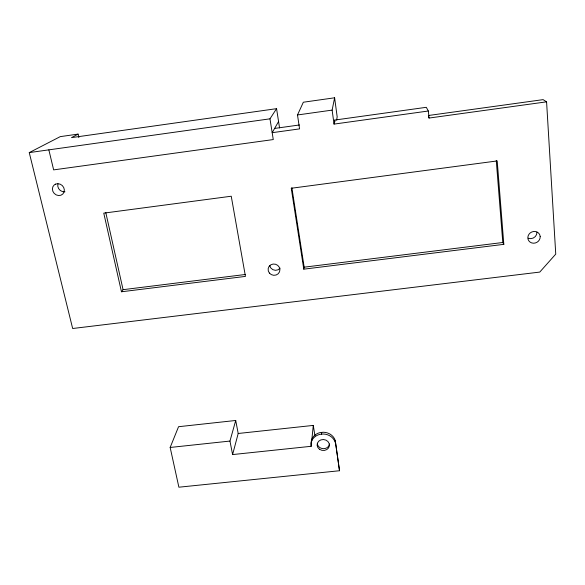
<?xml version="1.0" encoding="UTF-8"?>
<svg xmlns="http://www.w3.org/2000/svg" width="585" height="585" viewBox="0 0 585 585"><rect width="100%" height="100%" fill="white"/><g stroke="black" fill="none" stroke-linecap="round" stroke-linejoin="round"><path stroke-width="0.88" d="M311.542 442.677L311.183 446.297L232.596 454.574L238.197 433.485L235.711 420.476L178.557 426.706L170.162 447.459L178.886 487.203L339.512 470.735L335.234 440.476A12.292 10.925 5.5 0 0 323.227 432.235L320.046 432.593A12.292 10.925 5.5 0 0 311.132 443.13L311.359 444.49M339.512 470.735L335.234 440.476M321.553 434.172L321.692 432.403M311.725 440.856L313.282 425.412L238.197 433.485M336.66 120.13L337.172 116.788L334.613 97.797L303.337 102.221L297.502 114.967L299.571 128.883L272.179 132.685L278.57 121.534M428.337 111.011L334.035 124.1L334.715 120.064L426.289 107.311L428.337 111.011L429.054 118.053L546.58 101.834L555.75 254.117L539.765 272.083L72.664 328.507L29.25 152.605L60.27 136.627L78.068 134.104L78.858 137.585M303.783 269.166L291.257 188.26L497.206 160.934L503.824 244.347L303.783 269.166L304.163 267.177L291.871 187.697M334.035 124.1L332.126 110.112L334.613 97.797M232.596 454.574L229.964 441.068L235.711 420.476M48.847 149.855L53.644 169.884L273.268 139.566L269.977 118.828L276.566 108.664L71.531 137.629L78.068 134.104M121.461 291.776L245.444 276.398L231.243 196.224L103.764 213.137L121.461 291.776L123.069 289.677L245.312 274.489M29.25 152.605L269.977 118.828M297.502 114.967L332.126 110.112M274.621 128.429L299.461 124.971M428.651 115.472L543.092 99.64L546.58 101.834M304.163 267.177L502.793 242.497L503.824 244.347M170.162 447.459L229.964 441.068M428.403 116.824L429.054 118.053M105.746 212.413L123.069 289.677M311.183 446.297L310.949 444.929A12.336 10.954 5.5 0 1 319.893 434.355L323.095 434.004A12.336 10.954 5.5 0 1 335.146 442.267M313.282 425.412L314.957 435.825M276.566 108.664L279.564 127.925M334.715 120.064L334.942 121.753M496.263 160.524L502.793 242.497M64.972 191.814A6.15 5.55 43.2 0 1 57.959 183.814M536.964 232.113A6.164 5.682 -27.2 0 1 528.226 238.212M280.142 268.171A5.835 5.543 16.8 0 1 269.707 265.488M329.494 444.008A6.143 5.462 5.5 0 1 323.461 448.673A6.143 5.462 5.5 0 1 317.326 443.861M540.174 236.574L540.065 238.11A6.274 5.777 -26.8 0 1 533.323 243.206A6.274 5.777 -26.8 0 1 527.838 237.583A6.274 5.777 -26.8 0 1 533.608 231.499L535.224 231.499A6.274 5.777 -26.8 0 1 540.174 236.574M55.502 184.143L54.244 184.926A6.26 5.638 42.9 0 0 56.204 194.893A6.26 5.638 42.9 0 0 64.343 189.854A6.26 5.638 42.9 0 0 55.502 184.143M269.414 273.093A5.938 5.631 16.6 0 0 279.528 271.857A5.938 5.631 16.6 0 0 273.093 264.054A5.938 5.631 16.6 0 0 269.414 273.093M319.549 449.309A6.172 5.477 5.5 0 0 329.384 445.807A6.172 5.477 5.5 0 0 320.873 439.905A6.172 5.477 5.5 0 0 319.549 449.309"/></g></svg>
